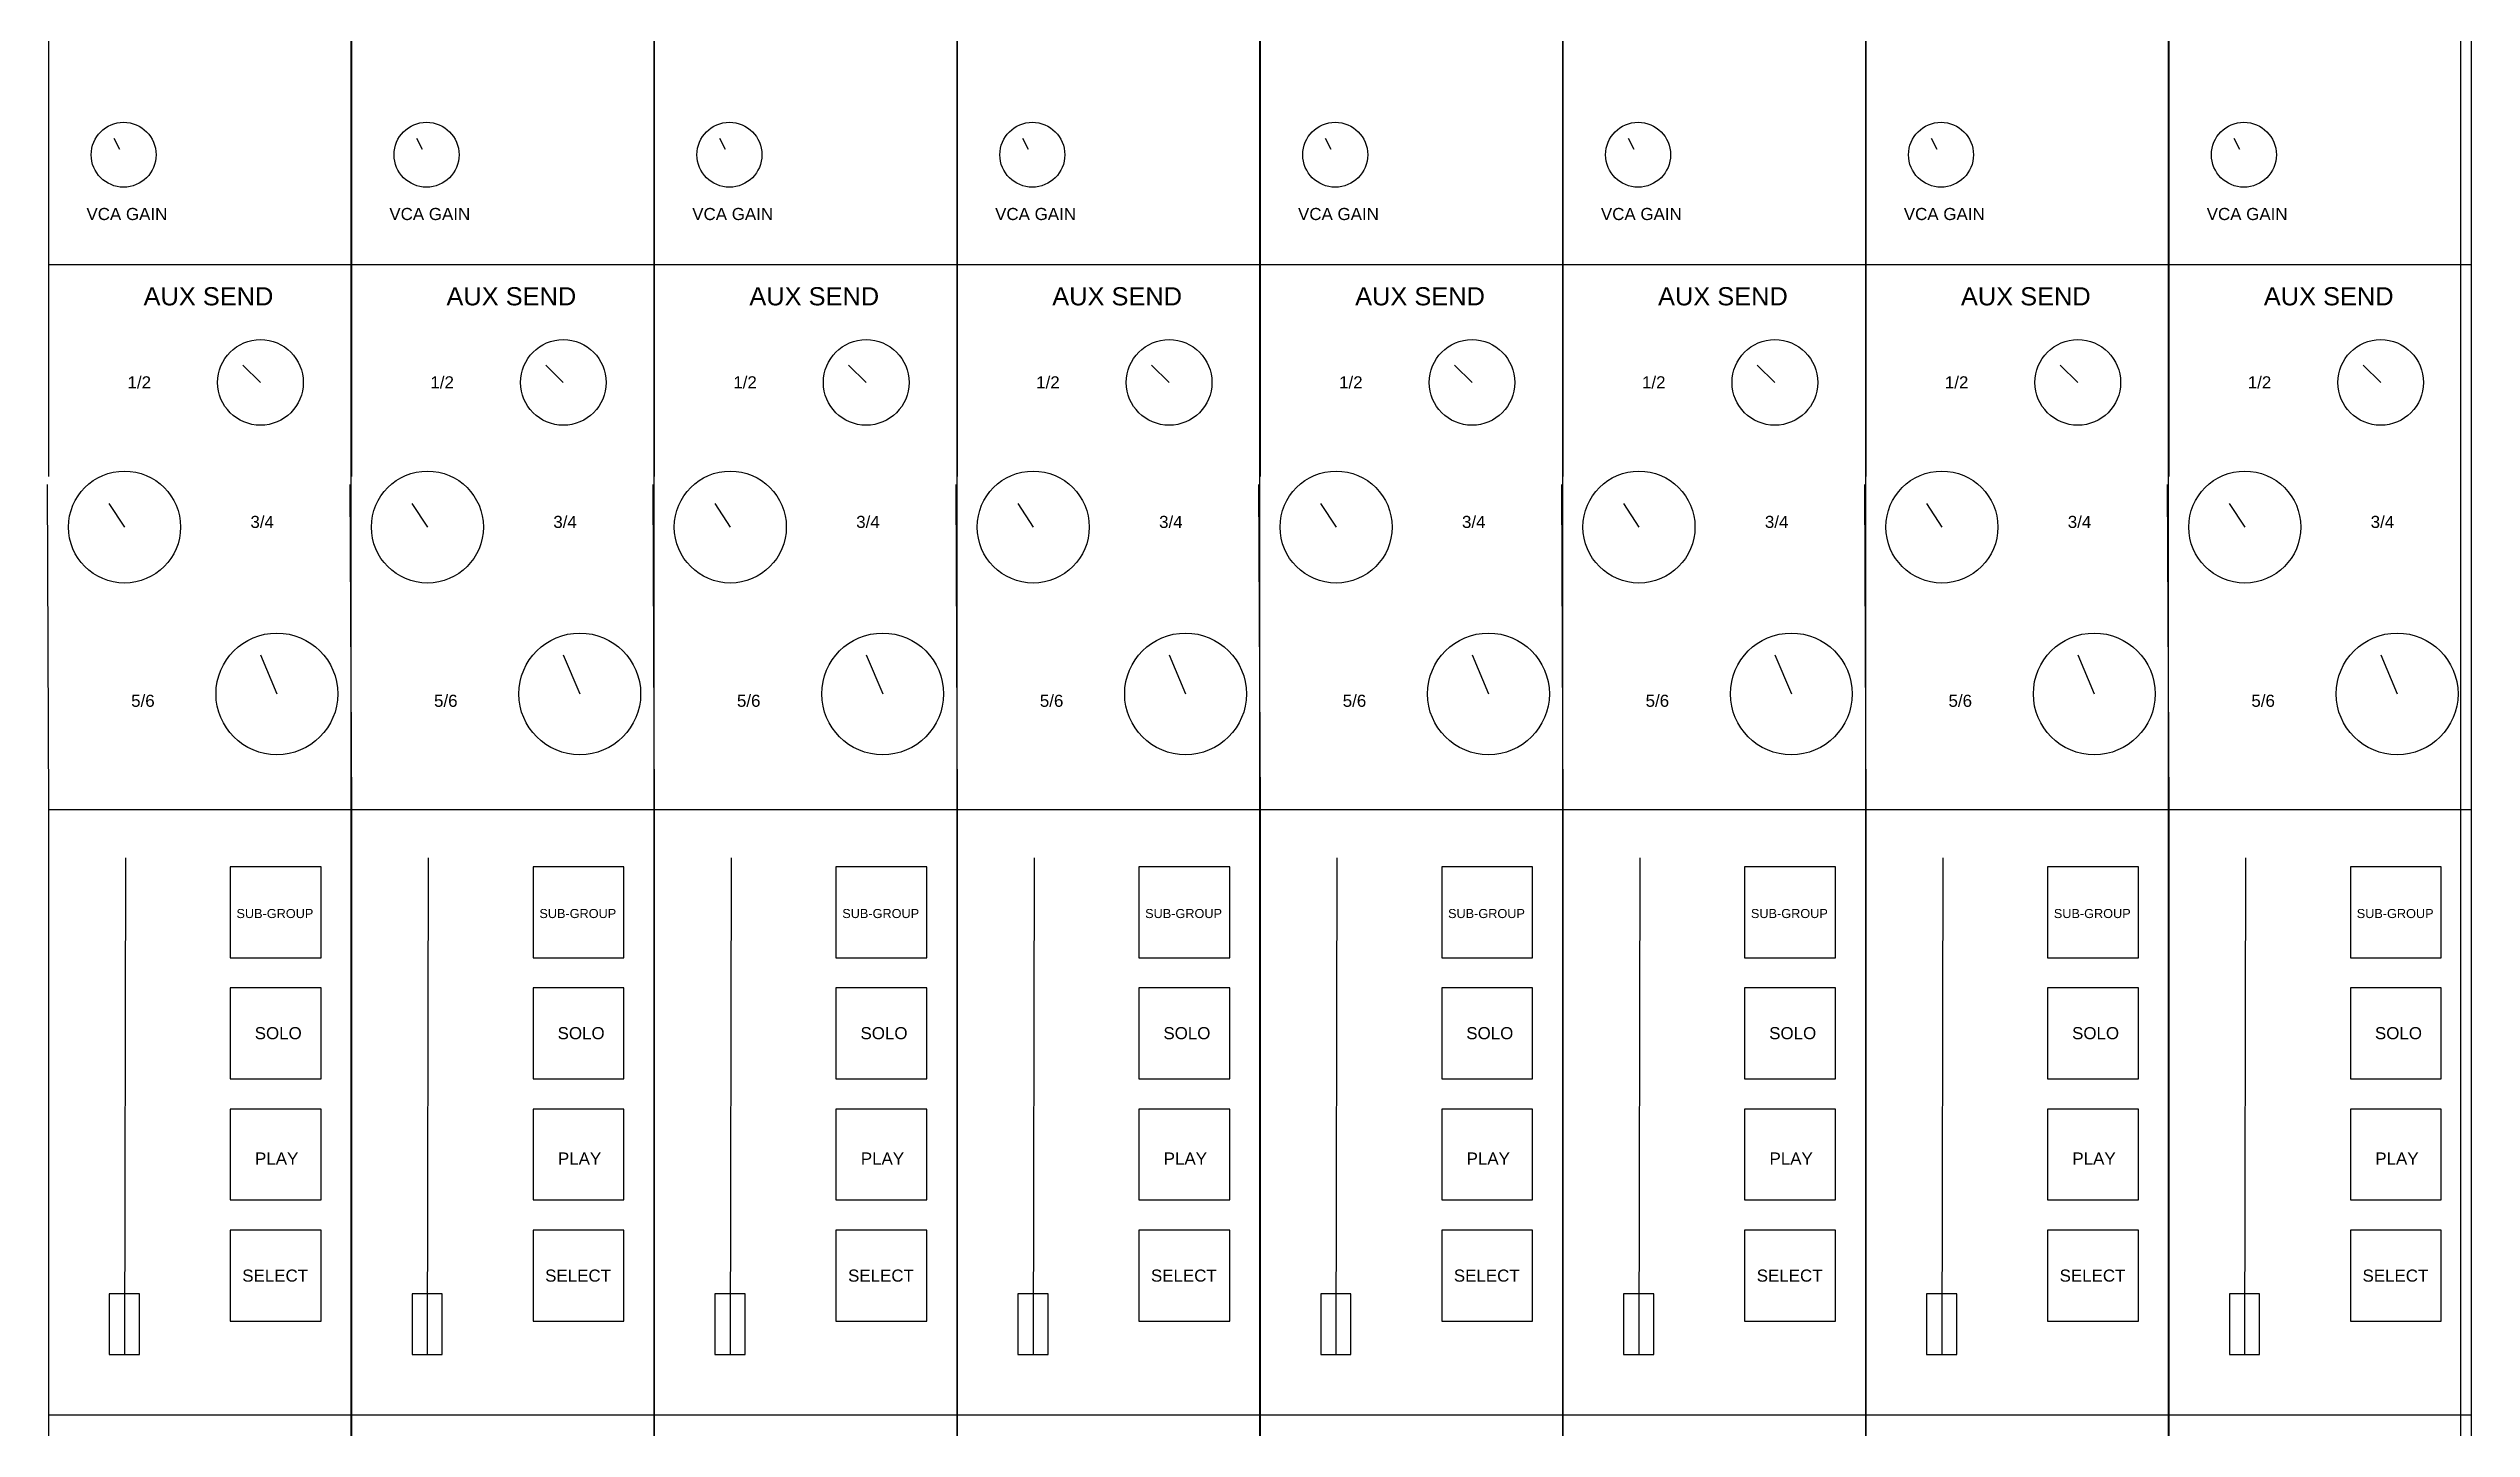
# Model space of a CAD drawing. Header units: inches. Extents: x -1200 to 6105, y -1104 to 2900.
# Drawn here: x -400 to 400, y -646 to -190 of the extents above; entities that cross this region are included whole.
import ezdxf

# ---------------------------------------------------------------- set-up
doc = ezdxf.new("R2010")
doc.units = ezdxf.units.IN
doc.header["$MEASUREMENT"] = 0
doc.layers.get('0').update_dxf_attribs({"lineweight": 25, "true_color": 0xffffff})
doc.styles.add('textstyle228', font='')
doc.styles.add('textstyle229', font='')
doc.styles.add('textstyle230', font='')
doc.styles.add('textstyle231', font='')
doc.styles.add('textstyle232', font='')
doc.styles.add('textstyle233', font='')
doc.styles.add('textstyle234', font='')
doc.styles.add('textstyle235', font='')
doc.styles.add('textstyle244', font='')
doc.styles.add('textstyle245', font='')
doc.styles.add('textstyle246', font='')
doc.styles.add('textstyle247', font='')
doc.styles.add('textstyle248', font='')
doc.styles.add('textstyle249', font='')
doc.styles.add('textstyle250', font='')
doc.styles.add('textstyle251', font='')
doc.styles.add('textstyle260', font='')
doc.styles.add('textstyle261', font='')
doc.styles.add('textstyle262', font='')
doc.styles.add('textstyle263', font='')
doc.styles.add('textstyle264', font='')
doc.styles.add('textstyle265', font='')
doc.styles.add('textstyle266', font='')
doc.styles.add('textstyle267', font='')
doc.styles.add('textstyle403', font='')
doc.styles.add('textstyle404', font='')
doc.styles.add('textstyle405', font='')
doc.styles.add('textstyle406', font='')
doc.styles.add('textstyle407', font='')
doc.styles.add('textstyle408', font='')
doc.styles.add('textstyle409', font='')
doc.styles.add('textstyle410', font='')
doc.styles.add('textstyle419', font='')
doc.styles.add('textstyle420', font='')
doc.styles.add('textstyle421', font='')
doc.styles.add('textstyle422', font='')
doc.styles.add('textstyle423', font='')
doc.styles.add('textstyle424', font='')
doc.styles.add('textstyle425', font='')
doc.styles.add('textstyle426', font='')
doc.styles.add('textstyle435', font='')
doc.styles.add('textstyle436', font='')
doc.styles.add('textstyle437', font='')
doc.styles.add('textstyle438', font='')
doc.styles.add('textstyle439', font='')
doc.styles.add('textstyle440', font='')
doc.styles.add('textstyle441', font='')
doc.styles.add('textstyle442', font='')
doc.styles.add('textstyle451', font='')
doc.styles.add('textstyle452', font='')
doc.styles.add('textstyle453', font='')
doc.styles.add('textstyle454', font='')
doc.styles.add('textstyle455', font='')
doc.styles.add('textstyle456', font='')
doc.styles.add('textstyle457', font='')
doc.styles.add('textstyle458', font='')
doc.styles.add('textstyle515', font='')
doc.styles.add('textstyle516', font='')
doc.styles.add('textstyle517', font='')
doc.styles.add('textstyle518', font='')
doc.styles.add('textstyle519', font='')
doc.styles.add('textstyle520', font='')
doc.styles.add('textstyle521', font='')
doc.styles.add('textstyle522', font='')
doc.styles.add('textstyle555', font='')
doc.styles.add('textstyle556', font='')
doc.styles.add('textstyle557', font='')
doc.styles.add('textstyle558', font='')
doc.styles.add('textstyle583', font='')
doc.styles.add('textstyle584', font='')
doc.styles.add('textstyle585', font='')
doc.styles.add('textstyle586', font='')
doc.styles.get('textstyle228').set_extended_font_data('Liberation Sans')
doc.styles.get('textstyle229').set_extended_font_data('Liberation Sans')
doc.styles.get('textstyle230').set_extended_font_data('Liberation Sans')
doc.styles.get('textstyle231').set_extended_font_data('Liberation Sans')
doc.styles.get('textstyle232').set_extended_font_data('Liberation Sans')
doc.styles.get('textstyle233').set_extended_font_data('Liberation Sans')
doc.styles.get('textstyle234').set_extended_font_data('Liberation Sans')
doc.styles.get('textstyle235').set_extended_font_data('Liberation Sans')
doc.styles.get('textstyle244').set_extended_font_data('Liberation Sans')
doc.styles.get('textstyle245').set_extended_font_data('Liberation Sans')
doc.styles.get('textstyle246').set_extended_font_data('Liberation Sans')
doc.styles.get('textstyle247').set_extended_font_data('Liberation Sans')
doc.styles.get('textstyle248').set_extended_font_data('Liberation Sans')
doc.styles.get('textstyle249').set_extended_font_data('Liberation Sans')
doc.styles.get('textstyle250').set_extended_font_data('Liberation Sans')
doc.styles.get('textstyle251').set_extended_font_data('Liberation Sans')
doc.styles.get('textstyle260').set_extended_font_data('Liberation Sans')
doc.styles.get('textstyle261').set_extended_font_data('Liberation Sans')
doc.styles.get('textstyle262').set_extended_font_data('Liberation Sans')
doc.styles.get('textstyle263').set_extended_font_data('Liberation Sans')
doc.styles.get('textstyle264').set_extended_font_data('Liberation Sans')
doc.styles.get('textstyle265').set_extended_font_data('Liberation Sans')
doc.styles.get('textstyle266').set_extended_font_data('Liberation Sans')
doc.styles.get('textstyle267').set_extended_font_data('Liberation Sans')
doc.styles.get('textstyle403').set_extended_font_data('Liberation Sans')
doc.styles.get('textstyle404').set_extended_font_data('Liberation Sans')
doc.styles.get('textstyle405').set_extended_font_data('Liberation Sans')
doc.styles.get('textstyle406').set_extended_font_data('Liberation Sans')
doc.styles.get('textstyle407').set_extended_font_data('Liberation Sans')
doc.styles.get('textstyle408').set_extended_font_data('Liberation Sans')
doc.styles.get('textstyle409').set_extended_font_data('Liberation Sans')
doc.styles.get('textstyle410').set_extended_font_data('Liberation Sans')
doc.styles.get('textstyle419').set_extended_font_data('Liberation Sans')
doc.styles.get('textstyle420').set_extended_font_data('Liberation Sans')
doc.styles.get('textstyle421').set_extended_font_data('Liberation Sans')
doc.styles.get('textstyle422').set_extended_font_data('Liberation Sans')
doc.styles.get('textstyle423').set_extended_font_data('Liberation Sans')
doc.styles.get('textstyle424').set_extended_font_data('Liberation Sans')
doc.styles.get('textstyle425').set_extended_font_data('Liberation Sans')
doc.styles.get('textstyle426').set_extended_font_data('Liberation Sans')
doc.styles.get('textstyle435').set_extended_font_data('Liberation Sans')
doc.styles.get('textstyle436').set_extended_font_data('Liberation Sans')
doc.styles.get('textstyle437').set_extended_font_data('Liberation Sans')
doc.styles.get('textstyle438').set_extended_font_data('Liberation Sans')
doc.styles.get('textstyle439').set_extended_font_data('Liberation Sans')
doc.styles.get('textstyle440').set_extended_font_data('Liberation Sans')
doc.styles.get('textstyle441').set_extended_font_data('Liberation Sans')
doc.styles.get('textstyle442').set_extended_font_data('Liberation Sans')
doc.styles.get('textstyle451').set_extended_font_data('Liberation Sans')
doc.styles.get('textstyle452').set_extended_font_data('Liberation Sans')
doc.styles.get('textstyle453').set_extended_font_data('Liberation Sans')
doc.styles.get('textstyle454').set_extended_font_data('Liberation Sans')
doc.styles.get('textstyle455').set_extended_font_data('Liberation Sans')
doc.styles.get('textstyle456').set_extended_font_data('Liberation Sans')
doc.styles.get('textstyle457').set_extended_font_data('Liberation Sans')
doc.styles.get('textstyle458').set_extended_font_data('Liberation Sans')
doc.styles.get('textstyle515').set_extended_font_data('Liberation Sans')
doc.styles.get('textstyle516').set_extended_font_data('Liberation Sans')
doc.styles.get('textstyle517').set_extended_font_data('Liberation Sans')
doc.styles.get('textstyle518').set_extended_font_data('Liberation Sans')
doc.styles.get('textstyle519').set_extended_font_data('Liberation Sans')
doc.styles.get('textstyle520').set_extended_font_data('Liberation Sans')
doc.styles.get('textstyle521').set_extended_font_data('Liberation Sans')
doc.styles.get('textstyle522').set_extended_font_data('Liberation Sans')
doc.styles.get('textstyle555').set_extended_font_data('Liberation Sans')
doc.styles.get('textstyle556').set_extended_font_data('Liberation Sans')
doc.styles.get('textstyle557').set_extended_font_data('Liberation Sans')
doc.styles.get('textstyle558').set_extended_font_data('Liberation Sans')
doc.styles.get('textstyle583').set_extended_font_data('Liberation Sans')
doc.styles.get('textstyle584').set_extended_font_data('Liberation Sans')
doc.styles.get('textstyle585').set_extended_font_data('Liberation Sans')
doc.styles.get('textstyle586').set_extended_font_data('Liberation Sans')

# ---------------------------------------------------------------- blocks, each defined once
blk = doc.blocks.new('Channelstripmodel')
for p, q in [((900.22, -1400), (900.22, 1200)), ((1000.22, -1400), (1000.22, 1200)), ((1100.22, -1400), (1100.22, 1200)), ((1200.22, -1400), (1200.22, 1200)), ((1300.22, -1400), (1300.22, 1200)), ((1400.22, -1400), (1400.22, 1200)), ((1500.22, -1400), (1500.22, 1200)), ((1600.22, -1400), (1600.22, 1200)), ((800.26, -451.03), (800.26, -561.03)), ((900.26, -451.03), (900.26, -561.03)), ((1000.26, -451.03), (1000.26, -561.03)), ((1100.26, -451.03), (1100.26, -561.03)), ((1200.26, -451.03), (1200.26, -561.03)), ((1300.26, -451.03), (1300.26, -561.03)), ((1400.26, -451.03), (1400.26, -561.03)), ((1500.26, -451.03), (1500.26, -561.03)), ((821.79, -519.34), (823.66, -522.95)), ((921.79, -519.34), (923.66, -522.95)), ((1021.79, -519.34), (1023.66, -522.95)), ((1121.79, -519.34), (1123.66, -522.95)), ((1221.79, -519.34), (1223.66, -522.95)), ((1321.79, -519.34), (1323.66, -522.95)), ((1421.79, -519.34), (1423.66, -522.95)), ((1521.79, -519.34), (1523.66, -522.95)), ((800.26, -561.03), (850.26, -561.03)), ((800.26, -561.03), (800.26, -631.03)), ((850.26, -561.03), (900.22, -561.03)), ((900.26, -561.03), (950.26, -561.03)), ((900.26, -561.03), (900.26, -631.03)), ((950.26, -561.03), (1000.22, -561.03)), ((1000.26, -561.03), (1050.26, -561.03)), ((1000.26, -561.03), (1000.26, -631.03)), ((1050.26, -561.03), (1100.22, -561.03)), ((1100.26, -561.03), (1150.26, -561.03)), ((1100.26, -561.03), (1100.26, -631.03)), ((1150.26, -561.03), (1200.22, -561.03)), ((1200.26, -561.03), (1250.26, -561.03)), ((1200.26, -561.03), (1200.26, -631.03)), ((1250.26, -561.03), (1300.22, -561.03)), ((1300.26, -561.03), (1350.26, -561.03)), ((1300.26, -561.03), (1300.26, -631.03)), ((1350.26, -561.03), (1400.22, -561.03)), ((1400.26, -561.03), (1450.26, -561.03)), ((1400.26, -561.03), (1400.26, -631.03)), ((1450.26, -561.03), (1500.22, -561.03)), ((1500.26, -561.03), (1550.26, -561.03)), ((1500.26, -561.03), (1500.26, -631.03)), ((1550.26, -561.03), (1600.22, -561.03)), ((864.41, -594.26), (870.22, -600)), ((964.41, -594.26), (970.22, -600)), ((1064.41, -594.26), (1070.22, -600)), ((1164.41, -594.26), (1170.22, -600)), ((1264.41, -594.26), (1270.22, -600)), ((1364.41, -594.26), (1370.22, -600)), ((1464.41, -594.26), (1470.22, -600)), ((1564.41, -594.26), (1570.22, -600)), ((799.78, -633.67), (800.26, -741.03)), ((899.78, -633.67), (900.26, -741.03)), ((999.78, -633.67), (1000.26, -741.03)), ((1099.78, -633.67), (1100.26, -741.03)), ((1199.78, -633.67), (1200.26, -741.03)), ((1299.78, -633.67), (1300.26, -741.03)), ((1399.78, -633.67), (1400.26, -741.03)), ((1499.78, -633.67), (1500.26, -741.03)), ((820.22, -640), (825.35, -647.76)), ((920.22, -640), (925.35, -647.76)), ((1020.22, -640), (1025.35, -647.76)), ((1120.22, -640), (1125.35, -647.76)), ((1220.22, -640), (1225.35, -647.76)), ((1320.22, -640), (1325.35, -647.76)), ((1420.22, -640), (1425.35, -647.76)), ((1520.22, -640), (1525.35, -647.76)), ((870.22, -690), (875.65, -702.88)), ((970.22, -690), (975.65, -702.88)), ((1070.22, -690), (1075.65, -702.88)), ((1170.22, -690), (1175.65, -702.88)), ((1270.22, -690), (1275.65, -702.88)), ((1370.22, -690), (1375.65, -702.88)), ((1470.22, -690), (1475.65, -702.88)), ((1570.22, -690), (1575.65, -702.88)), ((800.26, -741.03), (850.26, -741.03)), ((800.26, -741.03), (800.26, -941.03)), ((850.26, -741.03), (900.22, -741.03)), ((900.26, -741.03), (950.26, -741.03)), ((900.26, -741.03), (900.26, -941.03)), ((950.26, -741.03), (1000.22, -741.03)), ((1000.26, -741.03), (1050.26, -741.03)), ((1000.26, -741.03), (1000.26, -941.03)), ((1050.26, -741.03), (1100.22, -741.03)), ((1100.26, -741.03), (1150.26, -741.03)), ((1100.26, -741.03), (1100.26, -941.03)), ((1150.26, -741.03), (1200.22, -741.03)), ((1200.26, -741.03), (1250.26, -741.03)), ((1200.26, -741.03), (1200.26, -941.03)), ((1250.26, -741.03), (1300.22, -741.03)), ((1300.26, -741.03), (1350.26, -741.03)), ((1300.26, -741.03), (1300.26, -941.03)), ((1350.26, -741.03), (1400.22, -741.03)), ((1400.26, -741.03), (1450.26, -741.03)), ((1400.26, -741.03), (1400.26, -941.03)), ((1450.26, -741.03), (1500.22, -741.03)), ((1500.26, -741.03), (1550.26, -741.03)), ((1500.26, -741.03), (1500.26, -941.03)), ((1550.26, -741.03), (1600.22, -741.03)), ((825.62, -757.03), (825.29, -921.09)), ((925.62, -757.03), (925.29, -921.09)), ((1025.62, -757.03), (1025.29, -921.09)), ((1125.62, -757.03), (1125.29, -921.09)), ((1225.62, -757.03), (1225.29, -921.09)), ((1325.62, -757.03), (1325.29, -921.09)), ((1425.62, -757.03), (1425.29, -921.09)), ((1525.62, -757.03), (1525.29, -921.09)), ((890.22, -760), (860.22, -760)), ((860.22, -760), (860.22, -790)), ((890.22, -790), (890.22, -760)), ((990.22, -760), (960.22, -760)), ((960.22, -760), (960.22, -790)), ((990.22, -790), (990.22, -760)), ((1090.22, -760), (1060.22, -760)), ((1060.22, -760), (1060.22, -790)), ((1090.22, -790), (1090.22, -760)), ((1190.22, -760), (1160.22, -760)), ((1160.22, -760), (1160.22, -790)), ((1190.22, -790), (1190.22, -760)), ((1290.22, -760), (1260.22, -760)), ((1260.22, -760), (1260.22, -790)), ((1290.22, -790), (1290.22, -760)), ((1390.22, -760), (1360.22, -760)), ((1360.22, -760), (1360.22, -790)), ((1390.22, -790), (1390.22, -760)), ((1490.22, -760), (1460.22, -760)), ((1460.22, -760), (1460.22, -790)), ((1490.22, -790), (1490.22, -760)), ((1590.22, -760), (1560.22, -760)), ((1560.22, -760), (1560.22, -790)), ((1590.22, -790), (1590.22, -760)), ((860.22, -790), (890.22, -790)), ((960.22, -790), (990.22, -790)), ((1060.22, -790), (1090.22, -790)), ((1160.22, -790), (1190.22, -790)), ((1260.22, -790), (1290.22, -790)), ((1360.22, -790), (1390.22, -790)), ((1460.22, -790), (1490.22, -790)), ((1560.22, -790), (1590.22, -790)), ((890.22, -800), (860.22, -800)), ((860.22, -800), (860.22, -830)), ((890.22, -830), (890.22, -800)), ((990.22, -800), (960.22, -800)), ((960.22, -800), (960.22, -830)), ((990.22, -830), (990.22, -800)), ((1090.22, -800), (1060.22, -800)), ((1060.22, -800), (1060.22, -830)), ((1090.22, -830), (1090.22, -800)), ((1190.22, -800), (1160.22, -800)), ((1160.22, -800), (1160.22, -830)), ((1190.22, -830), (1190.22, -800)), ((1290.22, -800), (1260.22, -800)), ((1260.22, -800), (1260.22, -830)), ((1290.22, -830), (1290.22, -800)), ((1390.22, -800), (1360.22, -800)), ((1360.22, -800), (1360.22, -830)), ((1390.22, -830), (1390.22, -800)), ((1490.22, -800), (1460.22, -800)), ((1460.22, -800), (1460.22, -830)), ((1490.22, -830), (1490.22, -800)), ((1590.22, -800), (1560.22, -800)), ((1560.22, -800), (1560.22, -830)), ((1590.22, -830), (1590.22, -800)), ((860.22, -830), (890.22, -830)), ((960.22, -830), (990.22, -830)), ((1060.22, -830), (1090.22, -830)), ((1160.22, -830), (1190.22, -830)), ((1260.22, -830), (1290.22, -830)), ((1360.22, -830), (1390.22, -830)), ((1460.22, -830), (1490.22, -830)), ((1560.22, -830), (1590.22, -830)), ((890.22, -840), (860.22, -840)), ((860.22, -840), (860.22, -870)), ((890.22, -870), (890.22, -840)), ((990.22, -840), (960.22, -840)), ((960.22, -840), (960.22, -870)), ((990.22, -870), (990.22, -840)), ((1090.22, -840), (1060.22, -840)), ((1060.22, -840), (1060.22, -870)), ((1090.22, -870), (1090.22, -840)), ((1190.22, -840), (1160.22, -840)), ((1160.22, -840), (1160.22, -870)), ((1190.22, -870), (1190.22, -840)), ((1290.22, -840), (1260.22, -840)), ((1260.22, -840), (1260.22, -870)), ((1290.22, -870), (1290.22, -840)), ((1390.22, -840), (1360.22, -840)), ((1360.22, -840), (1360.22, -870)), ((1390.22, -870), (1390.22, -840)), ((1490.22, -840), (1460.22, -840)), ((1460.22, -840), (1460.22, -870)), ((1490.22, -870), (1490.22, -840)), ((1590.22, -840), (1560.22, -840)), ((1560.22, -840), (1560.22, -870)), ((1590.22, -870), (1590.22, -840)), ((860.22, -870), (890.22, -870)), ((960.22, -870), (990.22, -870)), ((1060.22, -870), (1090.22, -870)), ((1160.22, -870), (1190.22, -870)), ((1260.22, -870), (1290.22, -870)), ((1360.22, -870), (1390.22, -870)), ((1460.22, -870), (1490.22, -870)), ((1560.22, -870), (1590.22, -870)), ((860.22, -880), (860.22, -910)), ((890.22, -880), (860.22, -880)), ((890.22, -910), (890.22, -880)), ((960.22, -880), (960.22, -910)), ((990.22, -880), (960.22, -880)), ((990.22, -910), (990.22, -880)), ((1060.22, -880), (1060.22, -910)), ((1090.22, -880), (1060.22, -880)), ((1090.22, -910), (1090.22, -880)), ((1160.22, -880), (1160.22, -910)), ((1190.22, -880), (1160.22, -880)), ((1190.22, -910), (1190.22, -880)), ((1260.22, -880), (1260.22, -910)), ((1290.22, -880), (1260.22, -880)), ((1290.22, -910), (1290.22, -880)), ((1360.22, -880), (1360.22, -910)), ((1390.22, -880), (1360.22, -880)), ((1390.22, -910), (1390.22, -880)), ((1460.22, -880), (1460.22, -910)), ((1490.22, -880), (1460.22, -880)), ((1490.22, -910), (1490.22, -880)), ((1560.22, -880), (1560.22, -910)), ((1590.22, -880), (1560.22, -880)), ((1590.22, -910), (1590.22, -880)), ((830.26, -901.03), (820.26, -901.03)), ((820.26, -901.03), (820.26, -911.03)), ((830.26, -921.03), (830.26, -901.03)), ((930.26, -901.03), (920.26, -901.03)), ((920.26, -901.03), (920.26, -911.03)), ((930.26, -921.03), (930.26, -901.03)), ((1030.26, -901.03), (1020.26, -901.03)), ((1020.26, -901.03), (1020.26, -911.03)), ((1030.26, -921.03), (1030.26, -901.03)), ((1130.26, -901.03), (1120.26, -901.03)), ((1120.26, -901.03), (1120.26, -911.03)), ((1130.26, -921.03), (1130.26, -901.03)), ((1230.26, -901.03), (1220.26, -901.03)), ((1220.26, -901.03), (1220.26, -911.03)), ((1230.26, -921.03), (1230.26, -901.03)), ((1330.26, -901.03), (1320.26, -901.03)), ((1320.26, -901.03), (1320.26, -911.03)), ((1330.26, -921.03), (1330.26, -901.03)), ((1430.26, -901.03), (1420.26, -901.03)), ((1420.26, -901.03), (1420.26, -911.03)), ((1430.26, -921.03), (1430.26, -901.03)), ((1530.26, -901.03), (1520.26, -901.03)), ((1520.26, -901.03), (1520.26, -911.03)), ((1530.26, -921.03), (1530.26, -901.03)), ((820.26, -911.03), (820.26, -921.03)), ((860.22, -910), (890.22, -910)), ((920.26, -911.03), (920.26, -921.03)), ((960.22, -910), (990.22, -910)), ((1020.26, -911.03), (1020.26, -921.03)), ((1060.22, -910), (1090.22, -910)), ((1120.26, -911.03), (1120.26, -921.03)), ((1160.22, -910), (1190.22, -910)), ((1220.26, -911.03), (1220.26, -921.03)), ((1260.22, -910), (1290.22, -910)), ((1320.26, -911.03), (1320.26, -921.03)), ((1360.22, -910), (1390.22, -910)), ((1420.26, -911.03), (1420.26, -921.03)), ((1460.22, -910), (1490.22, -910)), ((1520.26, -911.03), (1520.26, -921.03)), ((1560.22, -910), (1590.22, -910)), ((820.26, -921.03), (830.26, -921.03)), ((920.26, -921.03), (930.26, -921.03)), ((1020.26, -921.03), (1030.26, -921.03)), ((1120.26, -921.03), (1130.26, -921.03)), ((1220.26, -921.03), (1230.26, -921.03)), ((1320.26, -921.03), (1330.26, -921.03)), ((1420.26, -921.03), (1430.26, -921.03)), ((1520.26, -921.03), (1530.26, -921.03)), ((800.26, -941.03), (850.26, -941.03)), ((800.26, -941.03), (800.26, -1221.03)), ((850.26, -941.03), (850.26, -941.03)), ((850.26, -941.03), (900.22, -941.03)), ((900.26, -941.03), (950.26, -941.03)), ((900.26, -941.03), (900.26, -1221.03)), ((950.26, -941.03), (950.26, -941.03)), ((950.26, -941.03), (1000.22, -941.03)), ((1000.26, -941.03), (1050.26, -941.03)), ((1000.26, -941.03), (1000.26, -1221.03)), ((1050.26, -941.03), (1050.26, -941.03)), ((1050.26, -941.03), (1100.22, -941.03)), ((1100.26, -941.03), (1150.26, -941.03)), ((1100.26, -941.03), (1100.26, -1221.03)), ((1150.26, -941.03), (1150.26, -941.03)), ((1150.26, -941.03), (1200.22, -941.03)), ((1200.26, -941.03), (1250.26, -941.03)), ((1200.26, -941.03), (1200.26, -1221.03)), ((1250.26, -941.03), (1250.26, -941.03)), ((1250.26, -941.03), (1300.22, -941.03)), ((1300.26, -941.03), (1350.26, -941.03)), ((1300.26, -941.03), (1300.26, -1221.03)), ((1350.26, -941.03), (1350.26, -941.03)), ((1350.26, -941.03), (1400.22, -941.03)), ((1400.26, -941.03), (1450.26, -941.03)), ((1400.26, -941.03), (1400.26, -1221.03)), ((1450.26, -941.03), (1450.26, -941.03)), ((1450.26, -941.03), (1500.22, -941.03)), ((1500.26, -941.03), (1550.26, -941.03)), ((1500.26, -941.03), (1500.26, -1221.03)), ((1550.26, -941.03), (1550.26, -941.03)), ((1550.26, -941.03), (1600.22, -941.03))]:
    blk.add_line(p, q)
for centre, radius in [((825.06, -524.8), 10.72), ((925.06, -524.8), 10.72), ((1025.06, -524.8), 10.72), ((1125.06, -524.8), 10.72), ((1225.06, -524.8), 10.72), ((1325.06, -524.8), 10.72), ((1425.06, -524.8), 10.72), ((1525.06, -524.8), 10.72), ((870.22, -600), 14.14), ((970.22, -600), 14.14), ((1070.22, -600), 14.14), ((1170.22, -600), 14.14), ((1270.22, -600), 14.14), ((1370.22, -600), 14.14), ((1470.22, -600), 14.14), ((1570.22, -600), 14.14), ((825.35, -647.76), 18.49), ((925.35, -647.76), 18.49), ((1025.35, -647.76), 18.49), ((1125.35, -647.76), 18.49), ((1225.35, -647.76), 18.49), ((1325.35, -647.76), 18.49), ((1425.35, -647.76), 18.49), ((1525.35, -647.76), 18.49), ((875.65, -702.88), 20.1), ((975.65, -702.88), 20.1), ((1075.65, -702.88), 20.1), ((1175.65, -702.88), 20.1), ((1275.65, -702.88), 20.1), ((1375.65, -702.88), 20.1), ((1475.65, -702.88), 20.1), ((1575.65, -702.88), 20.1)]:
    blk.add_circle(centre, radius)
at = {"char_height": 1}
for s, insert, attachment_point, style in [('\\C7;\\H4;VCA GAIN', (812.78, -542.37), 1, 'textstyle451'), ('\\C7;\\H4;VCA GAIN', (912.78, -542.37), 1, 'textstyle452'), ('\\C7;\\H4;VCA GAIN', (1012.78, -542.37), 1, 'textstyle453'), ('\\C7;\\H4;VCA GAIN', (1112.78, -542.37), 1, 'textstyle454'), ('\\C7;\\H4;VCA GAIN', (1212.78, -542.37), 1, 'textstyle455'), ('\\C7;\\H4;VCA GAIN', (1312.78, -542.37), 1, 'textstyle456'), ('\\C7;\\H4;VCA GAIN', (1412.78, -542.37), 1, 'textstyle457'), ('\\C7;\\H4;VCA GAIN', (1512.78, -542.37), 1, 'textstyle458'), ('\\C7;\\H6;AUX SEND', (853.06, -571.59), 5, 'textstyle515'), ('\\C7;\\H6;AUX SEND', (953.06, -571.59), 5, 'textstyle516'), ('\\C7;\\H6;AUX SEND', (1053.06, -571.59), 5, 'textstyle517'), ('\\C7;\\H6;AUX SEND', (1153.06, -571.59), 5, 'textstyle518'), ('\\C7;\\H6;AUX SEND', (1253.06, -571.59), 5, 'textstyle519'), ('\\C7;\\H6;AUX SEND', (1353.06, -571.59), 5, 'textstyle520'), ('\\C7;\\H6;AUX SEND', (1453.06, -571.59), 5, 'textstyle521'), ('\\C7;\\H6;AUX SEND', (1553.06, -571.59), 5, 'textstyle522'), ('\\C7;\\H4;1/2', (830.22, -600), 5, 'textstyle403'), ('\\C7;\\H4;1/2', (930.22, -600), 5, 'textstyle404'), ('\\C7;\\H4;1/2', (1030.22, -600), 5, 'textstyle405'), ('\\C7;\\H4;1/2', (1130.22, -600), 5, 'textstyle406'), ('\\C7;\\H4;1/2', (1230.22, -600), 5, 'textstyle407'), ('\\C7;\\H4;1/2', (1330.22, -600), 5, 'textstyle408'), ('\\C7;\\H4;1/2', (1430.22, -600), 5, 'textstyle409'), ('\\C7;\\H4;1/2', (1530.22, -600), 5, 'textstyle410'), ('\\C7;\\H4;3/4', (870.8, -646.09), 5, 'textstyle419'), ('\\C7;\\H4;3/4', (970.8, -646.09), 5, 'textstyle420'), ('\\C7;\\H4;3/4', (1070.8, -646.09), 5, 'textstyle421'), ('\\C7;\\H4;3/4', (1170.8, -646.09), 5, 'textstyle422'), ('\\C7;\\H4;3/4', (1270.8, -646.09), 5, 'textstyle423'), ('\\C7;\\H4;3/4', (1370.8, -646.09), 5, 'textstyle424'), ('\\C7;\\H4;3/4', (1470.8, -646.09), 5, 'textstyle425'), ('\\C7;\\H4;3/4', (1570.8, -646.09), 5, 'textstyle426'), ('\\C7;\\H4;5/6', (831.42, -705.17), 5, 'textstyle435'), ('\\C7;\\H4;5/6', (931.42, -705.17), 5, 'textstyle436'), ('\\C7;\\H4;5/6', (1031.42, -705.17), 5, 'textstyle437'), ('\\C7;\\H4;5/6', (1131.42, -705.17), 5, 'textstyle438'), ('\\C7;\\H4;5/6', (1231.42, -705.17), 5, 'textstyle439'), ('\\C7;\\H4;5/6', (1331.42, -705.17), 5, 'textstyle440'), ('\\C7;\\H4;5/6', (1431.42, -705.17), 5, 'textstyle441'), ('\\C7;\\H4;5/6', (1531.42, -705.17), 5, 'textstyle442'), ('\\C2;\\H3;SUB-GROUP', (862.31, -773.91), 1, 'textstyle244'), ('\\C2;\\H3;SUB-GROUP', (962.31, -773.91), 1, 'textstyle245'), ('\\C2;\\H3;SUB-GROUP', (1062.31, -773.91), 1, 'textstyle246'), ('\\C2;\\H3;SUB-GROUP', (1162.31, -773.91), 1, 'textstyle247'), ('\\C2;\\H3;SUB-GROUP', (1262.31, -773.91), 1, 'textstyle248'), ('\\C2;\\H3;SUB-GROUP', (1362.31, -773.91), 1, 'textstyle249'), ('\\C2;\\H3;SUB-GROUP', (1462.31, -773.91), 1, 'textstyle250'), ('\\C2;\\H3;SUB-GROUP', (1562.31, -773.91), 1, 'textstyle251'), ('\\C6;\\H4;SOLO', (868.33, -812.92), 1, 'textstyle228'), ('\\C6;\\H4;SOLO', (968.33, -812.92), 1, 'textstyle229'), ('\\C6;\\H4;SOLO', (1068.33, -812.92), 1, 'textstyle230'), ('\\C6;\\H4;SOLO', (1168.33, -812.92), 1, 'textstyle231'), ('\\C6;\\H4;SOLO', (1268.33, -812.92), 1, 'textstyle232'), ('\\C6;\\H4;SOLO', (1368.33, -812.92), 1, 'textstyle233'), ('\\C6;\\H4;SOLO', (1468.33, -812.92), 1, 'textstyle234'), ('\\C6;\\H4;SOLO', (1568.33, -812.92), 1, 'textstyle235'), ('\\C7;\\H4;PLAY', (868.44, -854.33), 1, 'textstyle583'), ('\\C7;\\H4;PLAY', (968.44, -854.33), 1, 'textstyle584'), ('\\C7;\\H4;PLAY', (1068.44, -854.33), 1, 'textstyle585'), ('\\C7;\\H4;PLAY', (1168.44, -854.33), 1, 'textstyle586'), ('\\C7;\\H4;PLAY', (1268.44, -854.33), 1, 'textstyle555'), ('\\C7;\\H4;PLAY', (1368.44, -854.33), 1, 'textstyle556'), ('\\C7;\\H4;PLAY', (1468.44, -854.33), 1, 'textstyle557'), ('\\C7;\\H4;PLAY', (1568.44, -854.33), 1, 'textstyle558'), ('\\C4;\\H4;SELECT', (864.22, -893), 1, 'textstyle260'), ('\\C4;\\H4;SELECT', (964.22, -893), 1, 'textstyle261'), ('\\C4;\\H4;SELECT', (1064.22, -893), 1, 'textstyle262'), ('\\C4;\\H4;SELECT', (1164.22, -893), 1, 'textstyle263'), ('\\C4;\\H4;SELECT', (1264.22, -893), 1, 'textstyle264'), ('\\C4;\\H4;SELECT', (1364.22, -893), 1, 'textstyle265'), ('\\C4;\\H4;SELECT', (1464.22, -893), 1, 'textstyle266'), ('\\C4;\\H4;SELECT', (1564.22, -893), 1, 'textstyle267')]:
    blk.add_mtext(s, dxfattribs=dict(at, insert=insert, attachment_point=attachment_point, style=style))

msp = doc.modelspace()

# ---------------------------------------------------------------- linework, layer by layer
msp.add_line((396.52, 1096.18), (396.52, -1103.82))

# ---------------------------------------------------------------- block references
msp.add_blockref('Channelstripmodel', (-1200, 300))

doc.saveas('drawing.dxf')
